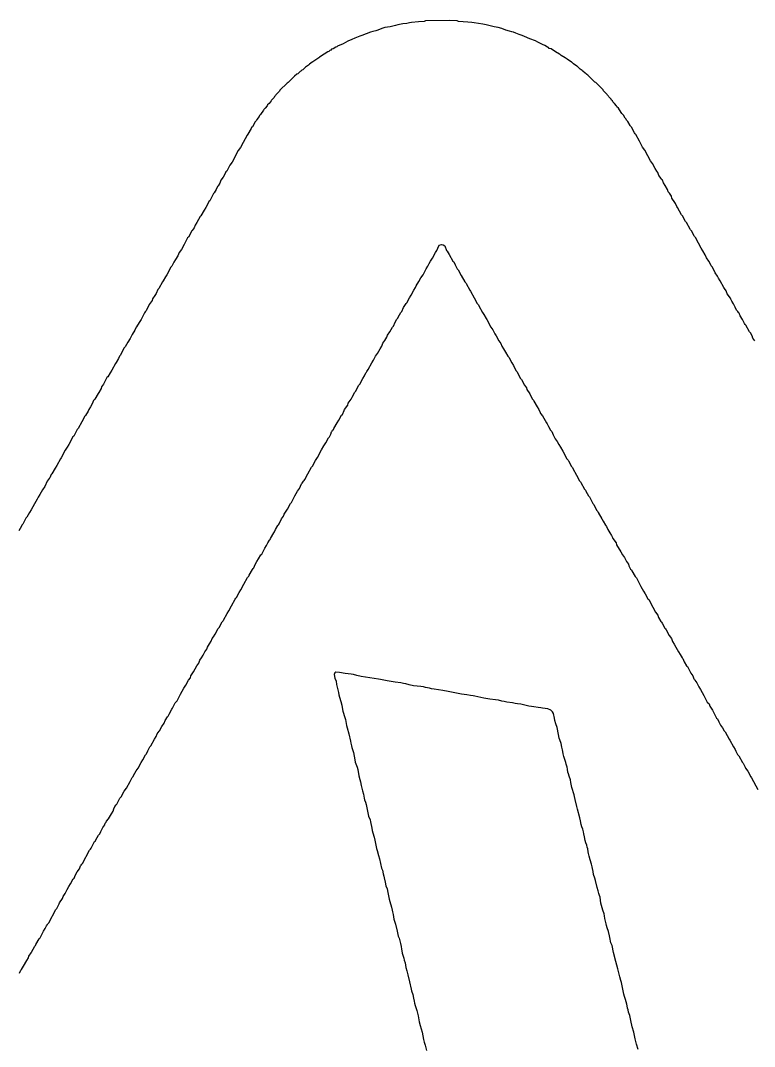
# Model space of a CAD drawing. Header units: inches. Extents: x -2 to 5376, y -4 to 5426.
# Drawn here: x 57.71 to 59.571, y 22.681 to 25.284 of the extents above; entities that cross this region are included whole.
import ezdxf

# ---------------------------------------------------------------- set-up
doc = ezdxf.new("R2010")
doc.units = ezdxf.units.IN
doc.layers.add('Bottom Overlay', color=54, linetype='Continuous')

msp = doc.modelspace()

# ---------------------------------------------------------------- linework, layer by layer
at = {"layer": 'Bottom Overlay'}
for p, q in [((58.6605, 25.2716), (58.647, 25.2682)), ((58.6667, 25.2733), (58.6605, 25.2716)), ((58.6791, 25.2755), (58.6667, 25.2733)), ((58.6892, 25.2766), (58.6791, 25.2755)), ((58.6959, 25.2778), (58.6892, 25.2766)), ((58.7016, 25.2789), (58.6959, 25.2778)), ((58.719, 25.2806), (58.7016, 25.2789)), ((58.7336, 25.2817), (58.719, 25.2806)), ((58.737, 25.2828), (58.7336, 25.2817)), ((58.7988, 25.284), (58.737, 25.2828)), ((58.8168, 25.2828), (58.7988, 25.284)), ((58.8202, 25.2817), (58.8168, 25.2828)), ((58.8444, 25.28), (58.8202, 25.2817)), ((58.8545, 25.2789), (58.8444, 25.28)), ((58.8601, 25.2778), (58.8545, 25.2789)), ((58.882, 25.275), (58.8601, 25.2778)), ((58.891, 25.2727), (58.882, 25.275)), ((58.8972, 25.271), (58.891, 25.2727)), ((58.5756, 25.2463), (58.57, 25.244)), ((58.5863, 25.2502), (58.5756, 25.2463)), ((58.5976, 25.2547), (58.5863, 25.2502)), ((58.6037, 25.2564), (58.5976, 25.2547)), ((58.611, 25.2581), (58.6037, 25.2564)), ((58.6161, 25.2598), (58.611, 25.2581)), ((58.6217, 25.262), (58.6161, 25.2598)), ((58.629, 25.2648), (58.6217, 25.262)), ((58.6335, 25.266), (58.629, 25.2648)), ((58.647, 25.2682), (58.6335, 25.266)), ((58.9107, 25.2677), (58.8972, 25.271)), ((58.9214, 25.266), (58.9107, 25.2677)), ((58.9304, 25.2637), (58.9214, 25.266)), ((58.9405, 25.2592), (58.9304, 25.2637)), ((58.9495, 25.257), (58.9405, 25.2592)), ((58.9557, 25.2553), (58.9495, 25.257)), ((58.9602, 25.2542), (58.9557, 25.2553)), ((58.9658, 25.2519), (58.9602, 25.2542)), ((58.9748, 25.2485), (58.9658, 25.2519)), ((58.9821, 25.2457), (58.9748, 25.2485)), ((58.9878, 25.2435), (58.9821, 25.2457)), ((58.5284, 25.2249), (58.5138, 25.2193)), ((58.5396, 25.2317), (58.5284, 25.2249)), ((58.5503, 25.2356), (58.5396, 25.2317)), ((58.5576, 25.2395), (58.5503, 25.2356)), ((58.57, 25.244), (58.5576, 25.2395)), ((59.0018, 25.2373), (58.9878, 25.2435)), ((59.0159, 25.2322), (59.0018, 25.2373)), ((59.022, 25.2294), (59.0159, 25.2322)), ((59.0333, 25.2227), (59.022, 25.2294)), ((59.0395, 25.221), (59.0333, 25.2227)), ((59.0462, 25.2165), (59.0395, 25.221)), ((58.4795, 25.1985), (58.4682, 25.1906)), ((58.4896, 25.2041), (58.4795, 25.1985)), ((58.4919, 25.2052), (58.4896, 25.2041)), ((58.4941, 25.2075), (58.4919, 25.2052)), ((58.4964, 25.2086), (58.4941, 25.2075)), ((58.4986, 25.2109), (58.4964, 25.2086)), ((58.5031, 25.212), (58.4986, 25.2109)), ((58.5098, 25.2165), (58.5031, 25.212)), ((58.5121, 25.2176), (58.5098, 25.2165)), ((58.5138, 25.2193), (58.5121, 25.2176)), ((59.0485, 25.2154), (59.0462, 25.2165)), ((59.0507, 25.2131), (59.0485, 25.2154)), ((59.0552, 25.212), (59.0507, 25.2131)), ((59.0665, 25.2041), (59.0552, 25.212)), ((59.0766, 25.1985), (59.0665, 25.2041)), ((59.0788, 25.1974), (59.0766, 25.1985)), ((59.0811, 25.1951), (59.0788, 25.1974)), ((59.0912, 25.1895), (59.0811, 25.1951)), ((58.4401, 25.1704), (58.4323, 25.1659)), ((58.4429, 25.1732), (58.4401, 25.1704)), ((58.4491, 25.1783), (58.4429, 25.1732)), ((58.4514, 25.1794), (58.4491, 25.1783)), ((58.466, 25.1895), (58.4514, 25.1794)), ((58.4682, 25.1906), (58.466, 25.1895)), ((59.0963, 25.1856), (59.0912, 25.1895)), ((59.1069, 25.1783), (59.0963, 25.1856)), ((59.1092, 25.1771), (59.1069, 25.1783)), ((59.1126, 25.1738), (59.1092, 25.1771)), ((59.1204, 25.1681), (59.1126, 25.1738)), ((59.1227, 25.167), (59.1204, 25.1681)), ((58.4047, 25.1428), (58.3884, 25.1265)), ((58.4109, 25.1479), (58.4047, 25.1428)), ((58.4131, 25.149), (58.4109, 25.1479)), ((58.4188, 25.1546), (58.4131, 25.149)), ((58.421, 25.1558), (58.4188, 25.1546)), ((58.4233, 25.158), (58.421, 25.1558)), ((58.4255, 25.1591), (58.4233, 25.158)), ((58.4323, 25.1659), (58.4255, 25.1591)), ((59.1294, 25.1603), (59.1227, 25.167)), ((59.1317, 25.1591), (59.1294, 25.1603)), ((59.1339, 25.1569), (59.1317, 25.1591)), ((59.1362, 25.1558), (59.1339, 25.1569)), ((59.1418, 25.1501), (59.1362, 25.1558)), ((59.1441, 25.149), (59.1418, 25.1501)), ((59.1463, 25.1468), (59.1441, 25.149)), ((59.1486, 25.1456), (59.1463, 25.1468)), ((59.1665, 25.1277), (59.1486, 25.1456)), ((58.3862, 25.1254), (58.3676, 25.1069)), ((58.3884, 25.1265), (58.3862, 25.1254)), ((59.1688, 25.1265), (59.1665, 25.1277)), ((59.1873, 25.108), (59.1688, 25.1265)), ((58.3541, 25.0911), (58.353, 25.0889)), ((58.3564, 25.0934), (58.3541, 25.0911)), ((58.3575, 25.0956), (58.3564, 25.0934)), ((58.3665, 25.1046), (58.3575, 25.0956)), ((58.3676, 25.1069), (58.3665, 25.1046)), ((59.1885, 25.1057), (59.1873, 25.108)), ((59.1975, 25.0967), (59.1885, 25.1057)), ((59.1986, 25.0945), (59.1975, 25.0967)), ((59.2008, 25.0922), (59.1986, 25.0945)), ((59.202, 25.09), (59.2008, 25.0922)), ((59.2076, 25.0844), (59.202, 25.09)), ((58.335, 25.0675), (58.3299, 25.0613)), ((58.3361, 25.0697), (58.335, 25.0675)), ((58.3401, 25.0737), (58.3361, 25.0697)), ((58.3451, 25.0799), (58.3401, 25.0737)), ((58.3462, 25.0821), (58.3451, 25.0799)), ((58.353, 25.0889), (58.3462, 25.0821)), ((59.2087, 25.0821), (59.2076, 25.0844)), ((59.211, 25.0799), (59.2087, 25.0821)), ((59.2121, 25.0776), (59.211, 25.0799)), ((59.216, 25.0737), (59.2121, 25.0776)), ((59.2211, 25.0675), (59.216, 25.0737)), ((59.2222, 25.0652), (59.2211, 25.0675)), ((59.2261, 25.0613), (59.2222, 25.0652)), ((58.3148, 25.0405), (58.3091, 25.0326)), ((58.3159, 25.0428), (58.3148, 25.0405)), ((58.3187, 25.0456), (58.3159, 25.0428)), ((58.326, 25.0562), (58.3187, 25.0456)), ((58.3271, 25.0585), (58.326, 25.0562)), ((58.3299, 25.0613), (58.3271, 25.0585)), ((59.2335, 25.0506), (59.2261, 25.0613)), ((59.2346, 25.0484), (59.2335, 25.0506)), ((59.2391, 25.0439), (59.2346, 25.0484)), ((59.2436, 25.036), (59.2391, 25.0439)), ((58.2956, 25.0124), (58.2945, 25.0101)), ((58.2979, 25.0146), (58.2956, 25.0124)), ((58.3046, 25.027), (58.2979, 25.0146)), ((58.308, 25.0304), (58.3046, 25.027)), ((58.3091, 25.0326), (58.308, 25.0304)), ((59.2458, 25.0338), (59.2436, 25.036)), ((59.2469, 25.0315), (59.2458, 25.0338)), ((59.2503, 25.0281), (59.2469, 25.0315)), ((59.2559, 25.018), (59.2503, 25.0281)), ((59.2571, 25.0158), (59.2559, 25.018)), ((59.2593, 25.0135), (59.2571, 25.0158)), ((59.2672, 24.9989), (59.2593, 25.0135)), ((58.2844, 24.9933), (58.2743, 24.9742)), ((58.2866, 24.9955), (58.2844, 24.9933)), ((58.2945, 25.0101), (58.2866, 24.9955)), ((59.2683, 24.9967), (59.2672, 24.9989)), ((59.2706, 24.9944), (59.2683, 24.9967)), ((59.2796, 24.9775), (59.2706, 24.9944)), ((58.2675, 24.9618), (58.2619, 24.9539)), ((58.2743, 24.9742), (58.2675, 24.9618)), ((59.2874, 24.9629), (59.2796, 24.9775)), ((59.293, 24.955), (59.2874, 24.9629)), ((58.2619, 24.9539), (58.2462, 24.9247)), ((59.3009, 24.9404), (59.293, 24.955)), ((59.3077, 24.9281), (59.3009, 24.9404)), ((58.2405, 24.9168), (58.2327, 24.9022)), ((58.2462, 24.9247), (58.2405, 24.9168)), ((59.3122, 24.9213), (59.3077, 24.9281)), ((59.3189, 24.9089), (59.3122, 24.9213)), ((59.3234, 24.9022), (59.3189, 24.9089)), ((58.2237, 24.8865), (58.218, 24.8786)), ((58.2282, 24.8943), (58.2237, 24.8865)), ((58.2304, 24.8999), (58.2282, 24.8943)), ((58.2327, 24.9022), (58.2304, 24.8999)), ((59.3262, 24.8983), (59.3234, 24.9022)), ((59.329, 24.891), (59.3262, 24.8983)), ((59.3347, 24.8831), (59.329, 24.891)), ((59.3358, 24.8808), (59.3347, 24.8831)), ((58.209, 24.8628), (58.2057, 24.855)), ((58.2107, 24.8645), (58.209, 24.8628)), ((58.2152, 24.8713), (58.2107, 24.8645)), ((58.218, 24.8786), (58.2152, 24.8713)), ((59.3375, 24.8791), (59.3358, 24.8808)), ((59.3403, 24.8718), (59.3375, 24.8791)), ((59.3448, 24.8651), (59.3403, 24.8718)), ((59.3504, 24.855), (59.3448, 24.8651)), ((58.1944, 24.8347), (58.1899, 24.8269)), ((58.1989, 24.8448), (58.1944, 24.8347)), ((58.2012, 24.8471), (58.1989, 24.8448)), ((58.2057, 24.855), (58.2012, 24.8471)), ((59.3526, 24.8493), (59.3504, 24.855)), ((59.356, 24.846), (59.3526, 24.8493)), ((59.3605, 24.8381), (59.356, 24.846)), ((59.3616, 24.8336), (59.3605, 24.8381)), ((59.3695, 24.8224), (59.3616, 24.8336)), ((58.1753, 24.8032), (58.1674, 24.7886)), ((58.1798, 24.81), (58.1753, 24.8032)), ((58.1866, 24.8224), (58.1798, 24.81)), ((58.1877, 24.8246), (58.1866, 24.8224)), ((58.1899, 24.8269), (58.1877, 24.8246)), ((59.3706, 24.8201), (59.3695, 24.8224)), ((59.374, 24.8122), (59.3706, 24.8201)), ((59.3763, 24.81), (59.374, 24.8122)), ((59.3864, 24.7909), (59.3763, 24.81)), ((58.1652, 24.7864), (58.1573, 24.7718)), ((58.1674, 24.7886), (58.1652, 24.7864)), ((59.3886, 24.7886), (59.3864, 24.7909)), ((59.3965, 24.774), (59.3886, 24.7886)), ((58.15, 24.7577), (58.1455, 24.751)), ((58.1528, 24.765), (58.15, 24.7577)), ((58.1573, 24.7718), (58.1528, 24.765)), ((59.3987, 24.7718), (59.3965, 24.774)), ((59.4077, 24.7549), (59.3987, 24.7718)), ((59.4089, 24.7526), (59.4077, 24.7549)), ((59.4111, 24.7504), (59.4089, 24.7526)), ((58.1337, 24.7324), (58.1247, 24.7155)), ((58.136, 24.7346), (58.1337, 24.7324)), ((58.1427, 24.747), (58.136, 24.7346)), ((58.1438, 24.7493), (58.1427, 24.747)), ((58.1455, 24.751), (58.1438, 24.7493)), ((59.4179, 24.738), (59.4111, 24.7504)), ((59.419, 24.7358), (59.4179, 24.738)), ((59.4212, 24.7335), (59.419, 24.7358)), ((59.4291, 24.7189), (59.4212, 24.7335)), ((58.118, 24.7032), (58.1123, 24.6953)), ((58.1247, 24.7155), (58.118, 24.7032)), ((58.7623, 24.6953), (58.7657, 24.7009)), ((58.7657, 24.7009), (58.7679, 24.7065)), ((58.7679, 24.7065), (58.7719, 24.7138)), ((58.7719, 24.7138), (58.7775, 24.7161)), ((58.7775, 24.7161), (58.782, 24.715)), ((58.782, 24.715), (58.7859, 24.7122)), ((58.7859, 24.7122), (58.7904, 24.7009)), ((58.7904, 24.7009), (58.7915, 24.6987)), ((59.4359, 24.7065), (59.4291, 24.7189)), ((59.4404, 24.6998), (59.4359, 24.7065)), ((59.446, 24.6897), (59.4404, 24.6998)), ((58.1033, 24.6773), (58.0989, 24.6706)), ((58.109, 24.6874), (58.1033, 24.6773)), ((58.1123, 24.6953), (58.109, 24.6874)), ((58.746, 24.6677), (58.7499, 24.6739)), ((58.7499, 24.6739), (58.7544, 24.6807)), ((58.7544, 24.6807), (58.7623, 24.6953)), ((58.7915, 24.6987), (58.7972, 24.6908)), ((58.7972, 24.6908), (58.8061, 24.6739)), ((58.8061, 24.6739), (58.8084, 24.6717)), ((59.4494, 24.6818), (59.446, 24.6897)), ((59.455, 24.6739), (59.4494, 24.6818)), ((59.4606, 24.6638), (59.455, 24.6739)), ((58.0876, 24.6514), (58.0809, 24.6391)), ((58.0899, 24.6571), (58.0876, 24.6514)), ((58.0932, 24.6604), (58.0899, 24.6571)), ((58.0989, 24.6706), (58.0932, 24.6604)), ((58.7308, 24.6391), (58.7387, 24.6537)), ((58.7387, 24.6537), (58.7432, 24.6604)), ((58.7432, 24.6604), (58.746, 24.6677)), ((58.8084, 24.6717), (58.8118, 24.6638)), ((58.8118, 24.6638), (58.8174, 24.6537)), ((58.8174, 24.6537), (58.8196, 24.6514)), ((58.8196, 24.6514), (58.8275, 24.6368)), ((59.4617, 24.6616), (59.4606, 24.6638)), ((59.464, 24.6593), (59.4617, 24.6616)), ((59.4685, 24.6514), (59.464, 24.6593)), ((59.4718, 24.6436), (59.4685, 24.6514)), ((58.0696, 24.6211), (58.0606, 24.6042)), ((58.0719, 24.6233), (58.0696, 24.6211)), ((58.0775, 24.6334), (58.0719, 24.6233)), ((58.0809, 24.6391), (58.0775, 24.6334)), ((58.7128, 24.611), (58.7201, 24.6216)), ((58.7201, 24.6216), (58.7252, 24.6312)), ((58.7252, 24.6312), (58.7308, 24.6391)), ((58.8275, 24.6368), (58.8365, 24.6211)), ((58.8365, 24.6211), (58.8388, 24.6188)), ((59.4775, 24.6357), (59.4718, 24.6436)), ((59.4797, 24.6301), (59.4775, 24.6357)), ((59.4842, 24.6233), (59.4797, 24.6301)), ((59.4932, 24.6065), (59.4842, 24.6233)), ((58.0584, 24.602), (58.0539, 24.5918)), ((58.0606, 24.6042), (58.0584, 24.602)), ((58.7004, 24.5873), (58.7072, 24.5997)), ((58.7072, 24.5997), (58.7117, 24.6065)), ((58.7117, 24.6065), (58.7128, 24.611)), ((58.8388, 24.6188), (58.8399, 24.6166)), ((58.8399, 24.6166), (58.8489, 24.5997)), ((58.8489, 24.5997), (58.8511, 24.5975)), ((58.8511, 24.5975), (58.8601, 24.5806)), ((59.4955, 24.6042), (59.4932, 24.6065)), ((59.4994, 24.598), (59.4955, 24.6042)), ((59.5022, 24.5907), (59.4994, 24.598)), ((58.0437, 24.5738), (58.0364, 24.5632)), ((58.0449, 24.5783), (58.0437, 24.5738)), ((58.0505, 24.5862), (58.0449, 24.5783)), ((58.0539, 24.5918), (58.0505, 24.5862)), ((58.6892, 24.5682), (58.6959, 24.5806)), ((58.6959, 24.5806), (58.7004, 24.5873)), ((58.8601, 24.5806), (58.868, 24.566)), ((59.5101, 24.5795), (59.5022, 24.5907)), ((59.5112, 24.5772), (59.5101, 24.5795)), ((59.5134, 24.5716), (59.5112, 24.5772)), ((59.5179, 24.5649), (59.5134, 24.5716)), ((58.0258, 24.5446), (58.0246, 24.5424)), ((58.0286, 24.5474), (58.0258, 24.5446)), ((58.0364, 24.5632), (58.0286, 24.5474)), ((58.6678, 24.5311), (58.6746, 24.5435)), ((58.6746, 24.5435), (58.6768, 24.5457)), ((58.6768, 24.5457), (58.6813, 24.5559)), ((58.6813, 24.5559), (58.6858, 24.5637)), ((58.6858, 24.5637), (58.6881, 24.566)), ((58.6881, 24.566), (58.6892, 24.5682)), ((58.868, 24.566), (58.8714, 24.5626)), ((58.8714, 24.5626), (58.8725, 24.5604)), ((58.8725, 24.5604), (58.8815, 24.5435)), ((58.8815, 24.5435), (58.8849, 24.5379)), ((59.5224, 24.557), (59.5179, 24.5649)), ((59.5258, 24.5491), (59.5224, 24.557)), ((59.5292, 24.5457), (59.5258, 24.5491)), ((59.5303, 24.5435), (59.5292, 24.5457)), ((59.532, 24.5418), (59.5303, 24.5435)), ((58.0111, 24.5176), (58.0038, 24.5069)), ((58.0156, 24.5255), (58.0111, 24.5176)), ((58.0246, 24.5424), (58.0156, 24.5255)), ((58.6555, 24.5086), (58.66, 24.5187)), ((58.66, 24.5187), (58.6645, 24.5266)), ((58.6645, 24.5266), (58.6667, 24.5289)), ((58.6667, 24.5289), (58.6678, 24.5311)), ((58.8849, 24.5379), (58.8905, 24.5277)), ((58.8905, 24.5277), (58.8927, 24.5255)), ((58.8927, 24.5255), (58.9029, 24.5064)), ((59.5348, 24.5345), (59.532, 24.5418)), ((59.5404, 24.5255), (59.5348, 24.5345)), ((59.5461, 24.5154), (59.5404, 24.5255)), ((57.9999, 24.4985), (57.9926, 24.4878)), ((58.001, 24.5008), (57.9999, 24.4985)), ((58.0038, 24.5069), (58.001, 24.5008)), ((58.6408, 24.4861), (58.6465, 24.494)), ((58.6465, 24.494), (58.6532, 24.5064)), ((58.6532, 24.5064), (58.6555, 24.5086)), ((58.9029, 24.5064), (58.9073, 24.4996)), ((58.9073, 24.4996), (58.913, 24.4895)), ((59.5472, 24.5131), (59.5461, 24.5154)), ((59.5494, 24.5109), (59.5472, 24.5131)), ((59.5584, 24.494), (59.5494, 24.5109)), ((59.5607, 24.4918), (59.5584, 24.494)), ((59.5652, 24.4839), (59.5607, 24.4918)), ((57.9819, 24.4681), (57.9752, 24.4558)), ((57.9875, 24.4771), (57.9819, 24.4681)), ((57.9926, 24.4878), (57.9875, 24.4771)), ((58.6262, 24.458), (58.629, 24.4653)), ((58.629, 24.4653), (58.6335, 24.4721)), ((58.6335, 24.4721), (58.6386, 24.4805)), ((58.6386, 24.4805), (58.6408, 24.4861)), ((58.913, 24.4895), (58.9163, 24.4839)), ((58.9163, 24.4839), (58.9231, 24.4715)), ((58.9231, 24.4715), (58.9276, 24.4648)), ((58.9276, 24.4648), (58.9304, 24.4575)), ((59.5674, 24.4783), (59.5652, 24.4839)), ((59.5719, 24.4715), (59.5674, 24.4783)), ((57.9695, 24.4468), (57.9628, 24.4344)), ((57.9718, 24.4524), (57.9695, 24.4468)), ((57.9752, 24.4558), (57.9718, 24.4524)), ((58.6105, 24.4322), (58.615, 24.4389)), ((58.615, 24.4389), (58.6217, 24.4513)), ((58.6217, 24.4513), (58.6262, 24.458)), ((58.9304, 24.4575), (58.9349, 24.4507)), ((58.9349, 24.4507), (58.94, 24.4423)), ((58.94, 24.4423), (58.9456, 24.4322)), ((57.9504, 24.4142), (57.9414, 24.3973)), ((57.9527, 24.4164), (57.9504, 24.4142)), ((57.9583, 24.4265), (57.9527, 24.4164)), ((57.9605, 24.4322), (57.9583, 24.4265)), ((57.9628, 24.4344), (57.9605, 24.4322)), ((58.5914, 24.3984), (58.6004, 24.4153)), ((58.6004, 24.4153), (58.6049, 24.422)), ((58.6049, 24.422), (58.6105, 24.4322)), ((58.9456, 24.4322), (58.9478, 24.4299)), ((58.9478, 24.4299), (58.9557, 24.4153)), ((58.9557, 24.4153), (58.9602, 24.4085)), ((57.9369, 24.3906), (57.9313, 24.3804)), ((57.9414, 24.3973), (57.9369, 24.3906)), ((58.5824, 24.3827), (58.5852, 24.39)), ((58.5852, 24.39), (58.5869, 24.3917)), ((58.5869, 24.3917), (58.588, 24.3939)), ((58.588, 24.3939), (58.5902, 24.3962)), ((58.5902, 24.3962), (58.5914, 24.3984)), ((58.9602, 24.4085), (58.9625, 24.4029)), ((58.9625, 24.4029), (58.9669, 24.3951)), ((58.9669, 24.3951), (58.9692, 24.3928)), ((58.9692, 24.3928), (58.9703, 24.3906)), ((58.9703, 24.3906), (58.9782, 24.3759)), ((57.9201, 24.3613), (57.9156, 24.3546)), ((57.9291, 24.3782), (57.9201, 24.3613)), ((57.9313, 24.3804), (57.9291, 24.3782)), ((58.5678, 24.3591), (58.57, 24.3613)), ((58.57, 24.3613), (58.5779, 24.3759)), ((58.5779, 24.3759), (58.5824, 24.3827)), ((58.9782, 24.3759), (58.9804, 24.3737)), ((58.9804, 24.3737), (58.9883, 24.3591)), ((57.9066, 24.3377), (57.8987, 24.3231)), ((57.9088, 24.34), (57.9066, 24.3377)), ((57.9144, 24.3501), (57.9088, 24.34)), ((57.9156, 24.3546), (57.9144, 24.3501)), ((58.5509, 24.3287), (58.5576, 24.3411)), ((58.5576, 24.3411), (58.5599, 24.3433)), ((58.5599, 24.3433), (58.5633, 24.3512)), ((58.5633, 24.3512), (58.5678, 24.3591)), ((58.9883, 24.3591), (58.9928, 24.3523)), ((58.9928, 24.3523), (58.9939, 24.3478)), ((58.9939, 24.3478), (59.0012, 24.3371)), ((59.0012, 24.3371), (59.0041, 24.331)), ((57.8919, 24.3118), (57.8874, 24.304)), ((57.8953, 24.3197), (57.8919, 24.3118)), ((57.8987, 24.3231), (57.8953, 24.3197)), ((58.5396, 24.3085), (58.5408, 24.313)), ((58.5408, 24.313), (58.5481, 24.3237)), ((58.5481, 24.3237), (58.5509, 24.3287)), ((59.0041, 24.331), (59.0086, 24.3231)), ((59.0086, 24.3231), (59.0108, 24.3208)), ((59.0108, 24.3208), (59.0119, 24.3186)), ((59.0119, 24.3186), (59.0198, 24.304)), ((57.8818, 24.2927), (57.8745, 24.282)), ((57.883, 24.2972), (57.8818, 24.2927)), ((57.8874, 24.304), (57.883, 24.2972)), ((58.5172, 24.2702), (58.5239, 24.2826)), ((58.5239, 24.2826), (58.5262, 24.2849)), ((58.5262, 24.2849), (58.5307, 24.295)), ((58.5307, 24.295), (58.5318, 24.2972)), ((58.5318, 24.2972), (58.5396, 24.3085)), ((59.0198, 24.304), (59.0243, 24.2972)), ((59.0243, 24.2972), (59.0277, 24.2894)), ((59.0277, 24.2894), (59.0288, 24.2871)), ((59.0288, 24.2871), (59.0339, 24.2809)), ((57.865, 24.2657), (57.856, 24.2489)), ((57.8728, 24.2804), (57.865, 24.2657)), ((57.8745, 24.282), (57.8728, 24.2804)), ((58.5048, 24.2489), (58.5127, 24.2635)), ((58.5127, 24.2635), (58.5172, 24.2702)), ((59.0339, 24.2809), (59.0434, 24.2635)), ((59.0434, 24.2635), (59.0457, 24.2612)), ((59.0457, 24.2612), (59.0485, 24.2539)), ((57.8526, 24.2444), (57.8447, 24.2298)), ((57.8537, 24.2466), (57.8526, 24.2444)), ((57.856, 24.2489), (57.8537, 24.2466)), ((58.4935, 24.2275), (58.4964, 24.2348)), ((58.4964, 24.2348), (58.4986, 24.2404)), ((58.4986, 24.2404), (58.5003, 24.2421)), ((58.5003, 24.2421), (58.5014, 24.2444)), ((58.5014, 24.2444), (58.5037, 24.2466)), ((58.5037, 24.2466), (58.5048, 24.2489)), ((59.0485, 24.2539), (59.0541, 24.2449)), ((59.0541, 24.2449), (59.0558, 24.2433)), ((59.0558, 24.2433), (59.0569, 24.241)), ((59.0569, 24.241), (59.0603, 24.2331)), ((59.0603, 24.2331), (59.0659, 24.223)), ((57.8323, 24.2084), (57.8278, 24.2016)), ((57.8425, 24.2275), (57.8323, 24.2084)), ((57.8447, 24.2298), (57.8425, 24.2275)), ((58.4733, 24.1949), (58.4789, 24.205)), ((58.4789, 24.205), (58.4845, 24.2129)), ((58.4845, 24.2129), (58.4913, 24.2253)), ((58.4913, 24.2253), (58.4935, 24.2275)), ((59.0659, 24.223), (59.0704, 24.2163)), ((59.0704, 24.2163), (59.0749, 24.2084)), ((59.0749, 24.2084), (59.0794, 24.2016)), ((57.8234, 24.1938), (57.8132, 24.1747)), ((57.8278, 24.2016), (57.8234, 24.1938)), ((58.4632, 24.1758), (58.4733, 24.1949)), ((59.0794, 24.2016), (59.085, 24.1915)), ((59.085, 24.1915), (59.0951, 24.1724)), ((57.802, 24.1555), (57.7975, 24.1488)), ((57.811, 24.1724), (57.802, 24.1555)), ((57.8132, 24.1747), (57.811, 24.1724)), ((58.4474, 24.151), (58.4508, 24.1544)), ((58.4508, 24.1544), (58.4542, 24.1623)), ((58.4542, 24.1623), (58.4576, 24.1679)), ((58.4576, 24.1679), (58.4632, 24.1758)), ((59.0951, 24.1724), (59.0985, 24.169)), ((59.0985, 24.169), (59.0996, 24.1668)), ((59.0996, 24.1668), (59.1075, 24.1522)), ((57.7874, 24.1319), (57.784, 24.1241)), ((57.7896, 24.1342), (57.7874, 24.1319)), ((57.7975, 24.1488), (57.7896, 24.1342)), ((58.4306, 24.1196), (58.4384, 24.1342)), ((58.4384, 24.1342), (58.4474, 24.151)), ((59.1075, 24.1522), (59.1098, 24.1499)), ((59.1098, 24.1499), (59.1109, 24.1477)), ((59.1109, 24.1477), (59.1199, 24.1308)), ((59.1199, 24.1308), (59.1277, 24.1162)), ((57.7711, 24.1021), (57.7654, 24.0931)), ((57.7778, 24.1156), (57.7711, 24.1021)), ((57.7829, 24.1218), (57.7778, 24.1156)), ((57.784, 24.1241), (57.7829, 24.1218)), ((58.4176, 24.0965), (58.4227, 24.1083)), ((58.4227, 24.1083), (58.4238, 24.1106)), ((58.4238, 24.1106), (58.4261, 24.1128)), ((58.4261, 24.1128), (58.4272, 24.1151)), ((58.4272, 24.1151), (58.4294, 24.1173)), ((58.4294, 24.1173), (58.4306, 24.1196)), ((59.1277, 24.1162), (59.13, 24.1139)), ((59.13, 24.1139), (59.1311, 24.1117)), ((59.1311, 24.1117), (59.1401, 24.0948)), ((57.7542, 24.0751), (57.7519, 24.0695)), ((57.7587, 24.0819), (57.7542, 24.0751)), ((57.7654, 24.0931), (57.7587, 24.0819)), ((58.3968, 24.0611), (58.4058, 24.078)), ((58.4058, 24.078), (58.4126, 24.0903)), ((58.4126, 24.0903), (58.4176, 24.0965)), ((59.1401, 24.0948), (59.1424, 24.0926)), ((59.1424, 24.0926), (59.1435, 24.0903)), ((59.1435, 24.0903), (59.1502, 24.078)), ((59.1502, 24.078), (59.1525, 24.0757)), ((59.1525, 24.0757), (59.1615, 24.0588)), ((57.7452, 24.0583), (57.7368, 24.0431)), ((57.7519, 24.0695), (57.7452, 24.0583)), ((58.3867, 24.0442), (58.3946, 24.0588)), ((58.3946, 24.0588), (58.3968, 24.0611)), ((59.1615, 24.0588), (59.1637, 24.0566)), ((59.1637, 24.0566), (59.1671, 24.0487)), ((59.1671, 24.0487), (59.1716, 24.0408)), ((57.7255, 24.024), (57.7233, 24.0217)), ((57.7323, 24.0363), (57.7255, 24.024)), ((57.7368, 24.0431), (57.7323, 24.0363)), ((58.3721, 24.0195), (58.3766, 24.0262)), ((58.3766, 24.0262), (58.3788, 24.0318)), ((58.3788, 24.0318), (58.3833, 24.0397)), ((58.3833, 24.0397), (58.3856, 24.042)), ((58.3856, 24.042), (58.3867, 24.0442)), ((59.1716, 24.0408), (59.1739, 24.0386)), ((59.1739, 24.0386), (59.175, 24.0363)), ((59.175, 24.0363), (59.184, 24.0195)), ((57.712, 24.0015), (57.7053, 23.9891)), ((57.7132, 24.0037), (57.712, 24.0015)), ((57.7154, 24.006), (57.7132, 24.0037)), ((57.721, 24.0161), (57.7154, 24.006)), ((57.7233, 24.0217), (57.721, 24.0161)), ((58.3564, 23.9925), (58.362, 24.0026)), ((58.362, 24.0026), (58.3642, 24.0049)), ((58.3642, 24.0049), (58.3654, 24.0071)), ((58.3654, 24.0071), (58.3721, 24.0195)), ((59.184, 24.0195), (59.1873, 24.0139)), ((59.1873, 24.0139), (59.193, 24.0037)), ((59.193, 24.0037), (59.1963, 24.0004)), ((59.1963, 24.0004), (59.1997, 23.9925)), ((58.344, 23.97), (58.3519, 23.9846)), ((58.3519, 23.9846), (58.3541, 23.9869)), ((58.3541, 23.9869), (58.3564, 23.9925)), ((59.1997, 23.9925), (59.2042, 23.9846)), ((59.2042, 23.9846), (59.2087, 23.9779)), ((59.2087, 23.9779), (59.211, 23.9723)), ((59.211, 23.9723), (59.2121, 23.97)), ((58.3215, 23.9306), (58.3294, 23.9453)), ((58.3294, 23.9453), (58.3339, 23.952)), ((58.3339, 23.952), (58.3367, 23.9593)), ((58.3367, 23.9593), (58.3412, 23.9661)), ((58.3412, 23.9661), (58.3429, 23.9678)), ((58.3429, 23.9678), (58.344, 23.97)), ((59.2121, 23.97), (59.22, 23.9588)), ((59.22, 23.9588), (59.2211, 23.9543)), ((59.2211, 23.9543), (59.2323, 23.9363)), ((58.3091, 23.9115), (58.3136, 23.9183)), ((58.3136, 23.9183), (58.3192, 23.9284)), ((58.3192, 23.9284), (58.3215, 23.9306)), ((59.2323, 23.9363), (59.2368, 23.9284)), ((59.2368, 23.9284), (59.2413, 23.9216)), ((59.2413, 23.9216), (59.2469, 23.9115)), ((58.2979, 23.8913), (58.3001, 23.8935)), ((58.3001, 23.8935), (58.3013, 23.8958)), ((58.3013, 23.8958), (58.3046, 23.9037)), ((58.3046, 23.9037), (58.3091, 23.9115)), ((59.2469, 23.9115), (59.2514, 23.9048)), ((59.2514, 23.9048), (59.2526, 23.9003)), ((59.2526, 23.9003), (59.2571, 23.8924)), ((59.2571, 23.8924), (59.2593, 23.8902)), ((58.2765, 23.8542), (58.2855, 23.871)), ((58.2855, 23.871), (58.2889, 23.8744)), ((58.2889, 23.8744), (58.29, 23.8767)), ((58.29, 23.8767), (58.2979, 23.8913)), ((59.2593, 23.8902), (59.2604, 23.8879)), ((59.2604, 23.8879), (59.2683, 23.8733)), ((59.2683, 23.8733), (59.2717, 23.8699)), ((59.2717, 23.8699), (59.2829, 23.8486)), ((58.2686, 23.8396), (58.2765, 23.8542)), ((59.2829, 23.8486), (59.2897, 23.8362)), ((58.245, 23.7991), (58.254, 23.8159)), ((58.254, 23.8159), (58.2563, 23.8182)), ((58.2563, 23.8182), (58.2574, 23.8204)), ((58.2574, 23.8204), (58.2641, 23.8328)), ((58.2641, 23.8328), (58.2686, 23.8396)), ((59.2897, 23.8362), (59.2942, 23.8294)), ((59.2942, 23.8294), (59.3009, 23.8171)), ((59.3009, 23.8171), (59.3032, 23.8148)), ((59.3032, 23.8148), (59.3133, 23.7957)), ((58.2383, 23.7867), (58.245, 23.7991)), ((59.3133, 23.7957), (59.32, 23.7833)), ((58.2237, 23.7608), (58.2248, 23.7631)), ((58.2248, 23.7631), (58.2338, 23.78)), ((58.2338, 23.78), (58.2383, 23.7867)), ((59.32, 23.7833), (59.3257, 23.7755)), ((59.3257, 23.7755), (59.3279, 23.7698)), ((59.3279, 23.7698), (59.3335, 23.7597)), ((58.2034, 23.7271), (58.2113, 23.7417)), ((58.2113, 23.7417), (58.2135, 23.744)), ((58.2135, 23.744), (58.2214, 23.7586)), ((58.2214, 23.7586), (58.2237, 23.7608)), ((59.3335, 23.7597), (59.3358, 23.7575)), ((59.3358, 23.7575), (59.3369, 23.7552)), ((59.3369, 23.7552), (59.3436, 23.7429)), ((59.3436, 23.7429), (59.3459, 23.7406)), ((59.3459, 23.7406), (59.347, 23.7384)), ((59.347, 23.7384), (59.3549, 23.7237)), ((58.1933, 23.7091), (58.1961, 23.7164)), ((58.1961, 23.7164), (58.1989, 23.7204)), ((58.1989, 23.7204), (58.2034, 23.7271)), ((59.3549, 23.7237), (59.3605, 23.7159)), ((59.3605, 23.7159), (59.3633, 23.7086)), ((58.1776, 23.6821), (58.1821, 23.6889)), ((58.1821, 23.6889), (58.1843, 23.6945)), ((58.1843, 23.6945), (58.1888, 23.7024)), ((58.1888, 23.7024), (58.1933, 23.7091)), ((59.3633, 23.7086), (59.3678, 23.7018)), ((59.3678, 23.7018), (59.3718, 23.6945)), ((59.3718, 23.6945), (59.3785, 23.6821)), ((58.1618, 23.654), (58.1646, 23.6613)), ((58.1646, 23.6613), (58.1686, 23.6675)), ((58.1686, 23.6675), (58.1731, 23.6743)), ((58.1731, 23.6743), (58.1776, 23.6821)), ((59.3785, 23.6821), (59.383, 23.6754)), ((59.383, 23.6754), (59.3875, 23.6675)), ((59.3875, 23.6675), (59.3898, 23.6653)), ((59.3898, 23.6653), (59.3931, 23.6574)), ((58.1416, 23.6214), (58.1489, 23.6321)), ((58.1489, 23.6321), (58.1573, 23.6473)), ((58.1573, 23.6473), (58.1618, 23.654)), ((59.3931, 23.6574), (59.3987, 23.6473)), ((59.3987, 23.6473), (59.401, 23.645)), ((59.401, 23.645), (59.41, 23.6282)), ((58.1292, 23.5978), (58.136, 23.6102)), ((58.136, 23.6102), (58.1405, 23.6169)), ((58.1405, 23.6169), (58.1416, 23.6214)), ((58.5067, 23.6293), (58.5055, 23.6248)), ((58.5055, 23.6248), (58.5067, 23.6158)), ((58.5095, 23.6309), (58.5067, 23.6293)), ((58.5067, 23.6158), (58.51, 23.6079)), ((58.519, 23.6304), (58.5095, 23.6309)), ((58.51, 23.6079), (58.5112, 23.6)), ((58.5331, 23.6276), (58.519, 23.6304)), ((58.5483, 23.6259), (58.5331, 23.6276)), ((58.5539, 23.6248), (58.5483, 23.6259)), ((58.5629, 23.6225), (58.5539, 23.6248)), ((58.5741, 23.6203), (58.5629, 23.6225)), ((58.5955, 23.6169), (58.5741, 23.6203)), ((58.618, 23.6135), (58.5955, 23.6169)), ((58.6225, 23.6124), (58.618, 23.6135)), ((58.6393, 23.609), (58.6225, 23.6124)), ((58.6596, 23.6056), (58.6393, 23.609)), ((59.41, 23.6282), (59.4145, 23.6214)), ((59.4145, 23.6214), (59.4173, 23.6141)), ((59.4173, 23.6141), (59.419, 23.6124)), ((59.419, 23.6124), (59.4201, 23.6102)), ((59.4201, 23.6102), (59.4246, 23.6034)), ((58.1157, 23.5753), (58.1236, 23.5899)), ((58.1236, 23.5899), (58.1292, 23.5978)), ((58.5112, 23.6), (58.5128, 23.5927)), ((58.5128, 23.5927), (58.5162, 23.5792)), ((58.6742, 23.6034), (58.6596, 23.6056)), ((58.6809, 23.6023), (58.6742, 23.6034)), ((58.6866, 23.6011), (58.6809, 23.6023)), ((58.6956, 23.5989), (58.6866, 23.6011)), ((58.7068, 23.5966), (58.6956, 23.5989)), ((58.7248, 23.5944), (58.7068, 23.5966)), ((58.7315, 23.5933), (58.7248, 23.5944)), ((58.7372, 23.5921), (58.7315, 23.5933)), ((58.7417, 23.591), (58.7372, 23.5921)), ((58.7473, 23.5899), (58.7417, 23.591)), ((58.7518, 23.5888), (58.7473, 23.5899)), ((58.7585, 23.5876), (58.7518, 23.5888)), ((58.781, 23.5843), (58.7585, 23.5876)), ((58.7945, 23.582), (58.781, 23.5843)), ((58.8283, 23.5753), (58.7945, 23.582)), ((59.4246, 23.6034), (59.4302, 23.5933)), ((59.4302, 23.5933), (59.4347, 23.5866)), ((59.4347, 23.5866), (59.4426, 23.5719)), ((58.1022, 23.5528), (58.1056, 23.5562)), ((58.1056, 23.5562), (58.1067, 23.5584)), ((58.1067, 23.5584), (58.1157, 23.5753)), ((58.5162, 23.5792), (58.5173, 23.5736)), ((58.5173, 23.5736), (58.519, 23.5674)), ((58.519, 23.5674), (58.5224, 23.5562)), ((58.5224, 23.5562), (58.5246, 23.5472)), ((58.8417, 23.573), (58.8283, 23.5753)), ((58.8507, 23.5719), (58.8417, 23.573)), ((58.8575, 23.5708), (58.8507, 23.5719)), ((58.862, 23.5697), (58.8575, 23.5708)), ((58.8845, 23.5652), (58.862, 23.5697)), ((58.8952, 23.5635), (58.8845, 23.5652)), ((58.8997, 23.5623), (58.8952, 23.5635)), ((58.9148, 23.5607), (58.8997, 23.5623)), ((58.9216, 23.5595), (58.9148, 23.5607)), ((58.9306, 23.5573), (58.9216, 23.5595)), ((58.9362, 23.5562), (58.9306, 23.5573)), ((58.943, 23.555), (58.9362, 23.5562)), ((58.9576, 23.5528), (58.943, 23.555)), ((59.4426, 23.5719), (59.4516, 23.5551)), ((59.4516, 23.5551), (59.4561, 23.5506)), ((58.0865, 23.5247), (58.0932, 23.5371)), ((58.0932, 23.5371), (58.0955, 23.5393)), ((58.0955, 23.5393), (58.0977, 23.5449)), ((58.0977, 23.5449), (58.1022, 23.5528)), ((58.5246, 23.5472), (58.5263, 23.5365)), ((58.5263, 23.5365), (58.5275, 23.532)), ((58.5275, 23.532), (58.5325, 23.5157)), ((58.9643, 23.5517), (58.9576, 23.5528)), ((58.9699, 23.5505), (58.9643, 23.5517)), ((58.9789, 23.5494), (58.9699, 23.5505)), ((58.9857, 23.5483), (58.9789, 23.5494)), ((58.9992, 23.5449), (58.9857, 23.5483)), ((59.0059, 23.5438), (58.9992, 23.5449)), ((59.0115, 23.5427), (59.0059, 23.5438)), ((59.0228, 23.5415), (59.0115, 23.5427)), ((59.0295, 23.5404), (59.0228, 23.5415)), ((59.034, 23.5393), (59.0295, 23.5404)), ((59.047, 23.5376), (59.034, 23.5393)), ((59.0548, 23.5342), (59.047, 23.5376)), ((59.0588, 23.5303), (59.0548, 23.5342)), ((59.0616, 23.5264), (59.0588, 23.5303)), ((59.4561, 23.5506), (59.4583, 23.5449)), ((59.4583, 23.5449), (59.4628, 23.5371)), ((59.4628, 23.5371), (59.4651, 23.5348)), ((59.4651, 23.5348), (59.4696, 23.5247)), ((58.0741, 23.5011), (58.0769, 23.5084)), ((58.0769, 23.5084), (58.0825, 23.5174)), ((58.0825, 23.5174), (58.0842, 23.5191)), ((58.0842, 23.5191), (58.0865, 23.5247)), ((58.5325, 23.5157), (58.5336, 23.5112)), ((58.5336, 23.5112), (58.5353, 23.5005)), ((59.0638, 23.514), (59.0616, 23.5264)), ((59.065, 23.5084), (59.0638, 23.514)), ((59.0672, 23.4994), (59.065, 23.5084)), ((59.4696, 23.5247), (59.4752, 23.5146)), ((59.4752, 23.5146), (59.4775, 23.5123)), ((59.4775, 23.5123), (59.4808, 23.5045)), ((59.4808, 23.5045), (59.4853, 23.4966)), ((58.0567, 23.4747), (58.0612, 23.4814)), ((58.0612, 23.4814), (58.0629, 23.4831)), ((58.0629, 23.4831), (58.064, 23.4854)), ((58.064, 23.4854), (58.0685, 23.4932)), ((58.0685, 23.4932), (58.0741, 23.5011)), ((58.5353, 23.5005), (58.5365, 23.496)), ((58.5365, 23.496), (58.5381, 23.4898)), ((58.5381, 23.4898), (58.5426, 23.4741)), ((59.0706, 23.4904), (59.0672, 23.4994)), ((59.0717, 23.4859), (59.0706, 23.4904)), ((59.0762, 23.4634), (59.0717, 23.4859)), ((59.4853, 23.4966), (59.4898, 23.4898)), ((59.4898, 23.4898), (59.4943, 23.482)), ((59.4943, 23.482), (59.4966, 23.4797)), ((59.4966, 23.4797), (59.5067, 23.4606)), ((58.0404, 23.4437), (58.0494, 23.4606)), ((58.0494, 23.4606), (58.0539, 23.4674)), ((58.0539, 23.4674), (58.0567, 23.4747)), ((58.5426, 23.4741), (58.5466, 23.4555)), ((58.5466, 23.4555), (58.5477, 23.451)), ((58.5477, 23.451), (58.5488, 23.4443)), ((59.0773, 23.4589), (59.0762, 23.4634)), ((59.0807, 23.4499), (59.0773, 23.4589)), ((59.0829, 23.4409), (59.0807, 23.4499)), ((59.5067, 23.4606), (59.5089, 23.4584)), ((59.5089, 23.4584), (59.5179, 23.4415)), ((58.0291, 23.4235), (58.0325, 23.4314)), ((58.0325, 23.4314), (58.0381, 23.4415)), ((58.0381, 23.4415), (58.0404, 23.4437)), ((58.5488, 23.4443), (58.5499, 23.4398)), ((58.5499, 23.4398), (58.5539, 23.4268)), ((58.5539, 23.4268), (58.5561, 23.4179)), ((59.0841, 23.4342), (59.0829, 23.4409)), ((59.0852, 23.4297), (59.0841, 23.4342)), ((59.0863, 23.424), (59.0852, 23.4297)), ((59.088, 23.4167), (59.0863, 23.424)), ((59.5179, 23.4415), (59.5224, 23.4348)), ((59.5224, 23.4348), (59.5236, 23.4303)), ((59.5236, 23.4303), (59.5281, 23.4224)), ((58.0078, 23.3875), (58.0156, 23.4021)), ((58.0156, 23.4021), (58.0201, 23.4089)), ((58.0201, 23.4089), (58.0269, 23.4213)), ((58.0269, 23.4213), (58.0291, 23.4235)), ((58.5561, 23.4179), (58.5578, 23.4083)), ((58.5578, 23.4083), (58.5589, 23.4027)), ((58.5589, 23.4027), (58.5634, 23.3903)), ((59.0925, 23.4021), (59.088, 23.4167)), ((59.0936, 23.3976), (59.0925, 23.4021)), ((59.0959, 23.3897), (59.0936, 23.3976)), ((59.5281, 23.4224), (59.5314, 23.419)), ((59.5314, 23.419), (59.5404, 23.4021)), ((59.5404, 23.4021), (59.5427, 23.3999)), ((59.5427, 23.3999), (59.5472, 23.3898)), ((57.9965, 23.3684), (58.0033, 23.3808)), ((58.0033, 23.3808), (58.0078, 23.3875)), ((58.5634, 23.3903), (58.5651, 23.3841)), ((58.5651, 23.3841), (58.5679, 23.3678)), ((59.097, 23.3852), (59.0959, 23.3897)), ((59.0981, 23.3774), (59.097, 23.3852)), ((59.0993, 23.3729), (59.0981, 23.3774)), ((59.1009, 23.3667), (59.0993, 23.3729)), ((59.5472, 23.3898), (59.5483, 23.3875)), ((59.5483, 23.3875), (59.5539, 23.3797)), ((59.5539, 23.3797), (59.5618, 23.365)), ((57.9785, 23.3369), (57.9875, 23.3538)), ((57.9875, 23.3538), (57.9931, 23.3639)), ((57.9931, 23.3639), (57.9954, 23.3662)), ((57.9954, 23.3662), (57.9965, 23.3684)), ((58.5679, 23.3678), (58.5702, 23.3588)), ((58.5702, 23.3588), (58.5719, 23.3526)), ((58.5719, 23.3526), (58.5741, 23.3436)), ((59.1043, 23.3577), (59.1009, 23.3667)), ((59.1054, 23.3509), (59.1043, 23.3577)), ((59.1082, 23.338), (59.1054, 23.3509)), ((59.5618, 23.365), (59.564, 23.3628)), ((59.564, 23.3628), (59.5798, 23.3335)), ((57.9662, 23.3156), (57.9684, 23.3212)), ((57.9684, 23.3212), (57.9729, 23.329)), ((57.9729, 23.329), (57.9785, 23.3369)), ((58.5741, 23.3436), (58.5758, 23.3363)), ((58.5758, 23.3363), (58.5775, 23.3301)), ((58.5775, 23.3301), (58.5797, 23.3211)), ((58.5797, 23.3211), (58.5814, 23.3116)), ((59.1139, 23.32), (59.1082, 23.338)), ((59.115, 23.3155), (59.1139, 23.32)), ((57.9487, 23.2903), (57.9527, 23.2942)), ((57.9527, 23.2942), (57.9538, 23.2964)), ((57.9538, 23.2964), (57.9617, 23.3111)), ((57.9617, 23.3111), (57.9662, 23.3156)), ((58.5814, 23.3116), (58.5826, 23.3071)), ((58.5826, 23.3071), (58.5848, 23.3015)), ((58.5848, 23.3015), (58.5865, 23.2953)), ((58.5865, 23.2953), (58.5876, 23.2908)), ((59.1161, 23.3077), (59.115, 23.3155)), ((59.1206, 23.2897), (59.1161, 23.3077)), ((57.933, 23.2588), (57.9403, 23.2717)), ((57.9403, 23.2717), (57.9448, 23.2784)), ((57.9448, 23.2784), (57.9465, 23.2846)), ((57.9465, 23.2846), (57.9487, 23.2903)), ((58.5876, 23.2908), (58.5887, 23.2829)), ((58.5887, 23.2829), (58.5899, 23.2784)), ((58.5899, 23.2784), (58.5915, 23.27)), ((58.5915, 23.27), (58.5927, 23.2655)), ((59.1223, 23.2835), (59.1206, 23.2897)), ((59.1279, 23.261), (59.1223, 23.2835)), ((57.9189, 23.2368), (57.9234, 23.2436)), ((57.9234, 23.2436), (57.9246, 23.2481)), ((57.9246, 23.2481), (57.9268, 23.2503)), ((57.9268, 23.2503), (57.9279, 23.2526)), ((57.9279, 23.2526), (57.933, 23.2588)), ((58.5927, 23.2655), (58.5966, 23.2559)), ((58.5966, 23.2559), (58.5977, 23.2514)), ((58.5977, 23.2514), (58.6005, 23.2351)), ((59.1296, 23.2537), (59.1279, 23.261)), ((59.1319, 23.2447), (59.1296, 23.2537)), ((59.1335, 23.2385), (59.1319, 23.2447)), ((57.9009, 23.2054), (57.9077, 23.2177)), ((57.9077, 23.2177), (57.9111, 23.2211)), ((57.9111, 23.2211), (57.9133, 23.2267)), ((57.9133, 23.2267), (57.9189, 23.2368)), ((58.6005, 23.2351), (58.6017, 23.2295)), ((58.6017, 23.2295), (58.6034, 23.2233)), ((58.6034, 23.2233), (58.6067, 23.2121)), ((59.1358, 23.2329), (59.1335, 23.2385)), ((59.1375, 23.2256), (59.1358, 23.2329)), ((59.1386, 23.2211), (59.1375, 23.2256)), ((59.1397, 23.2132), (59.1386, 23.2211)), ((57.8886, 23.184), (57.8976, 23.2009)), ((57.8976, 23.2009), (57.8998, 23.2031)), ((57.8998, 23.2031), (57.9009, 23.2054)), ((58.6067, 23.2121), (58.6084, 23.2048)), ((58.6084, 23.2048), (58.6095, 23.2003)), ((58.6095, 23.2003), (58.6129, 23.1834)), ((59.142, 23.2042), (59.1397, 23.2132)), ((59.1437, 23.198), (59.142, 23.2042)), ((59.1459, 23.1924), (59.1437, 23.198)), ((59.147, 23.1868), (59.1459, 23.1924)), ((57.8672, 23.1458), (57.8852, 23.1795)), ((57.8852, 23.1795), (57.8874, 23.1817)), ((57.8874, 23.1817), (57.8886, 23.184)), ((58.6129, 23.1834), (58.614, 23.1789)), ((58.614, 23.1789), (58.618, 23.166)), ((58.618, 23.166), (58.6202, 23.157)), ((59.1482, 23.1823), (59.147, 23.1868)), ((59.1493, 23.1755), (59.1482, 23.1823)), ((59.1504, 23.171), (59.1493, 23.1755)), ((59.1521, 23.1637), (59.1504, 23.171)), ((59.1544, 23.1547), (59.1521, 23.1637)), ((57.8593, 23.1323), (57.8621, 23.1396)), ((57.8621, 23.1396), (57.8638, 23.1413)), ((57.8638, 23.1413), (57.865, 23.1435)), ((57.865, 23.1435), (57.8672, 23.1458)), ((58.6202, 23.157), (58.6253, 23.1339)), ((59.1577, 23.1435), (59.1544, 23.1547)), ((59.1594, 23.1373), (59.1577, 23.1435)), ((57.8458, 23.1087), (57.8492, 23.1165)), ((57.8492, 23.1165), (57.8537, 23.1244)), ((57.8537, 23.1244), (57.8593, 23.1323)), ((58.6253, 23.1339), (58.6275, 23.1283)), ((58.6275, 23.1283), (58.6298, 23.1193)), ((58.6298, 23.1193), (58.6309, 23.1137)), ((58.6309, 23.1137), (58.632, 23.1092)), ((59.1605, 23.1328), (59.1594, 23.1373)), ((59.1622, 23.1255), (59.1605, 23.1328)), ((59.1633, 23.1176), (59.1622, 23.1255)), ((59.1662, 23.1081), (59.1633, 23.1176)), ((57.8278, 23.0794), (57.8323, 23.0873)), ((57.8323, 23.0873), (57.8368, 23.094)), ((57.8368, 23.094), (57.8436, 23.1064)), ((57.8436, 23.1064), (57.8458, 23.1087)), ((58.632, 23.1092), (58.6343, 23.0979)), ((58.6343, 23.0979), (58.6365, 23.0889)), ((58.6365, 23.0889), (58.6393, 23.0816)), ((59.1684, 23.1024), (59.1662, 23.1081)), ((59.1723, 23.085), (59.1684, 23.1024)), ((57.8166, 23.0569), (57.8177, 23.0614)), ((57.8177, 23.0614), (57.8234, 23.0693)), ((57.8234, 23.0693), (57.8278, 23.0794)), ((58.6393, 23.0816), (58.641, 23.0721)), ((58.641, 23.0721), (58.6444, 23.0552)), ((59.1746, 23.076), (59.1723, 23.085)), ((59.1763, 23.0698), (59.1746, 23.076)), ((59.1785, 23.0642), (59.1763, 23.0698)), ((59.1797, 23.0597), (59.1785, 23.0642)), ((59.1819, 23.0451), (59.1797, 23.0597)), ((57.802, 23.0311), (57.8031, 23.0333)), ((57.8031, 23.0333), (57.8076, 23.0434)), ((57.8076, 23.0434), (57.8087, 23.0457)), ((57.8087, 23.0457), (57.8166, 23.0569)), ((58.6444, 23.0552), (58.6461, 23.049)), ((58.6461, 23.049), (58.6506, 23.0344)), ((58.6506, 23.0344), (58.6523, 23.0271)), ((59.1864, 23.0271), (59.1819, 23.0451)), ((57.7817, 22.9951), (57.7997, 23.0288)), ((57.7997, 23.0288), (57.802, 23.0311)), ((58.6523, 23.0271), (58.6534, 23.0226)), ((58.6534, 23.0226), (58.6545, 23.0159)), ((58.6545, 23.0159), (58.6568, 23.0046)), ((59.1898, 23.0181), (59.1864, 23.0271)), ((59.1909, 23.0125), (59.1898, 23.0181)), ((59.192, 23.0057), (59.1909, 23.0125)), ((57.7727, 22.9805), (57.7756, 22.9878)), ((57.7756, 22.9878), (57.7784, 22.9906)), ((57.7784, 22.9906), (57.7795, 22.9928)), ((57.7795, 22.9928), (57.7817, 22.9951)), ((58.6568, 23.0046), (58.6607, 22.9917)), ((58.6607, 22.9917), (58.6652, 22.9737)), ((59.1948, 22.9928), (59.192, 23.0057)), ((59.196, 22.9883), (59.1948, 22.9928)), ((59.1976, 22.9821), (59.196, 22.9883)), ((59.201, 22.9731), (59.1976, 22.9821)), ((57.757, 22.9546), (57.7593, 22.9568)), ((57.7593, 22.9568), (57.7683, 22.9737)), ((57.7683, 22.9737), (57.7727, 22.9805)), ((58.6652, 22.9737), (58.6663, 22.9658)), ((58.6663, 22.9658), (58.6675, 22.9613)), ((58.6675, 22.9613), (58.6697, 22.9557)), ((58.6697, 22.9557), (58.6731, 22.9422)), ((59.2033, 22.9619), (59.201, 22.9731)), ((59.2044, 22.9574), (59.2033, 22.9619)), ((59.2072, 22.9444), (59.2044, 22.9574)), ((57.7379, 22.9209), (57.7458, 22.9355)), ((57.7458, 22.9355), (57.748, 22.9377)), ((57.748, 22.9377), (57.7491, 22.94)), ((57.7491, 22.94), (57.757, 22.9546)), ((58.6731, 22.9422), (58.6748, 22.9349)), ((58.6748, 22.9349), (58.6759, 22.9281)), ((59.21, 22.9371), (59.2072, 22.9444)), ((59.2139, 22.9197), (59.21, 22.9371)), ((57.7255, 22.8995), (57.73, 22.9062)), ((57.73, 22.9062), (57.7311, 22.9107)), ((57.7311, 22.9107), (57.7368, 22.9186)), ((57.7368, 22.9186), (57.7379, 22.9209)), ((58.6759, 22.9281), (58.677, 22.9236)), ((58.677, 22.9236), (58.6781, 22.918)), ((58.6781, 22.918), (58.6821, 22.9051)), ((58.6821, 22.9051), (58.6832, 22.9006)), ((59.2196, 22.8972), (59.2139, 22.9197)), ((57.712, 22.877), (57.7177, 22.8849)), ((57.7177, 22.8849), (57.7255, 22.8995)), ((58.6832, 22.9006), (58.6849, 22.8933)), ((58.6849, 22.8933), (58.6871, 22.882)), ((58.6871, 22.882), (58.6894, 22.873)), ((59.2224, 22.8877), (59.2196, 22.8972)), ((59.2246, 22.8787), (59.2224, 22.8877)), ((59.2263, 22.8714), (59.2246, 22.8787)), ((57.7075, 22.8669), (57.7109, 22.8748)), ((57.7109, 22.8748), (57.712, 22.877)), ((58.6894, 22.873), (58.6922, 22.8635)), ((58.6922, 22.8635), (58.6967, 22.8455)), ((59.2297, 22.8579), (59.2263, 22.8714)), ((59.2325, 22.8483), (59.2297, 22.8579)), ((58.6967, 22.8455), (58.7006, 22.8269)), ((58.7006, 22.8269), (58.7017, 22.8224)), ((59.2336, 22.8438), (59.2325, 22.8483)), ((59.2364, 22.8309), (59.2336, 22.8438)), ((59.2376, 22.8264), (59.2364, 22.8309)), ((59.2387, 22.8185), (59.2376, 22.8264)), ((58.7017, 22.8224), (58.7046, 22.8129)), ((58.7046, 22.8129), (58.7068, 22.8039)), ((58.7068, 22.8039), (58.7079, 22.796)), ((59.2398, 22.814), (59.2387, 22.8185)), ((59.2415, 22.8078), (59.2398, 22.814)), ((59.2443, 22.8005), (59.2415, 22.8078)), ((59.246, 22.7943), (59.2443, 22.8005)), ((58.7079, 22.796), (58.7091, 22.7915)), ((58.7091, 22.7915), (58.7107, 22.7853)), ((58.7107, 22.7853), (58.7147, 22.7724)), ((59.2471, 22.7887), (59.246, 22.7943)), ((59.2482, 22.7842), (59.2471, 22.7887)), ((59.2494, 22.7786), (59.2482, 22.7842)), ((59.2505, 22.7741), (59.2494, 22.7786)), ((59.2516, 22.7685), (59.2505, 22.7741)), ((58.7147, 22.7724), (58.7181, 22.7589)), ((58.7181, 22.7589), (58.7197, 22.7493)), ((58.7197, 22.7493), (58.7209, 22.7437)), ((59.255, 22.7595), (59.2516, 22.7685)), ((59.2584, 22.7426), (59.255, 22.7595)), ((58.7209, 22.7437), (58.7237, 22.7342)), ((58.7237, 22.7342), (58.7259, 22.7263)), ((58.7259, 22.7263), (58.7282, 22.7173)), ((59.2601, 22.7353), (59.2584, 22.7426)), ((59.2612, 22.7308), (59.2601, 22.7353)), ((59.2651, 22.7179), (59.2612, 22.7308)), ((58.7282, 22.7173), (58.7321, 22.6987)), ((58.7321, 22.6987), (58.7338, 22.6926)), ((59.269, 22.7004), (59.2651, 22.7179)), ((59.2724, 22.6869), (59.269, 22.7004)), ((58.7338, 22.6926), (58.736, 22.6847)), ((58.736, 22.6847), (58.7394, 22.6712)), ((59.2764, 22.674), (59.2724, 22.6869))]:
    msp.add_line(p, q, dxfattribs=at)

doc.saveas('drawing.dxf')
